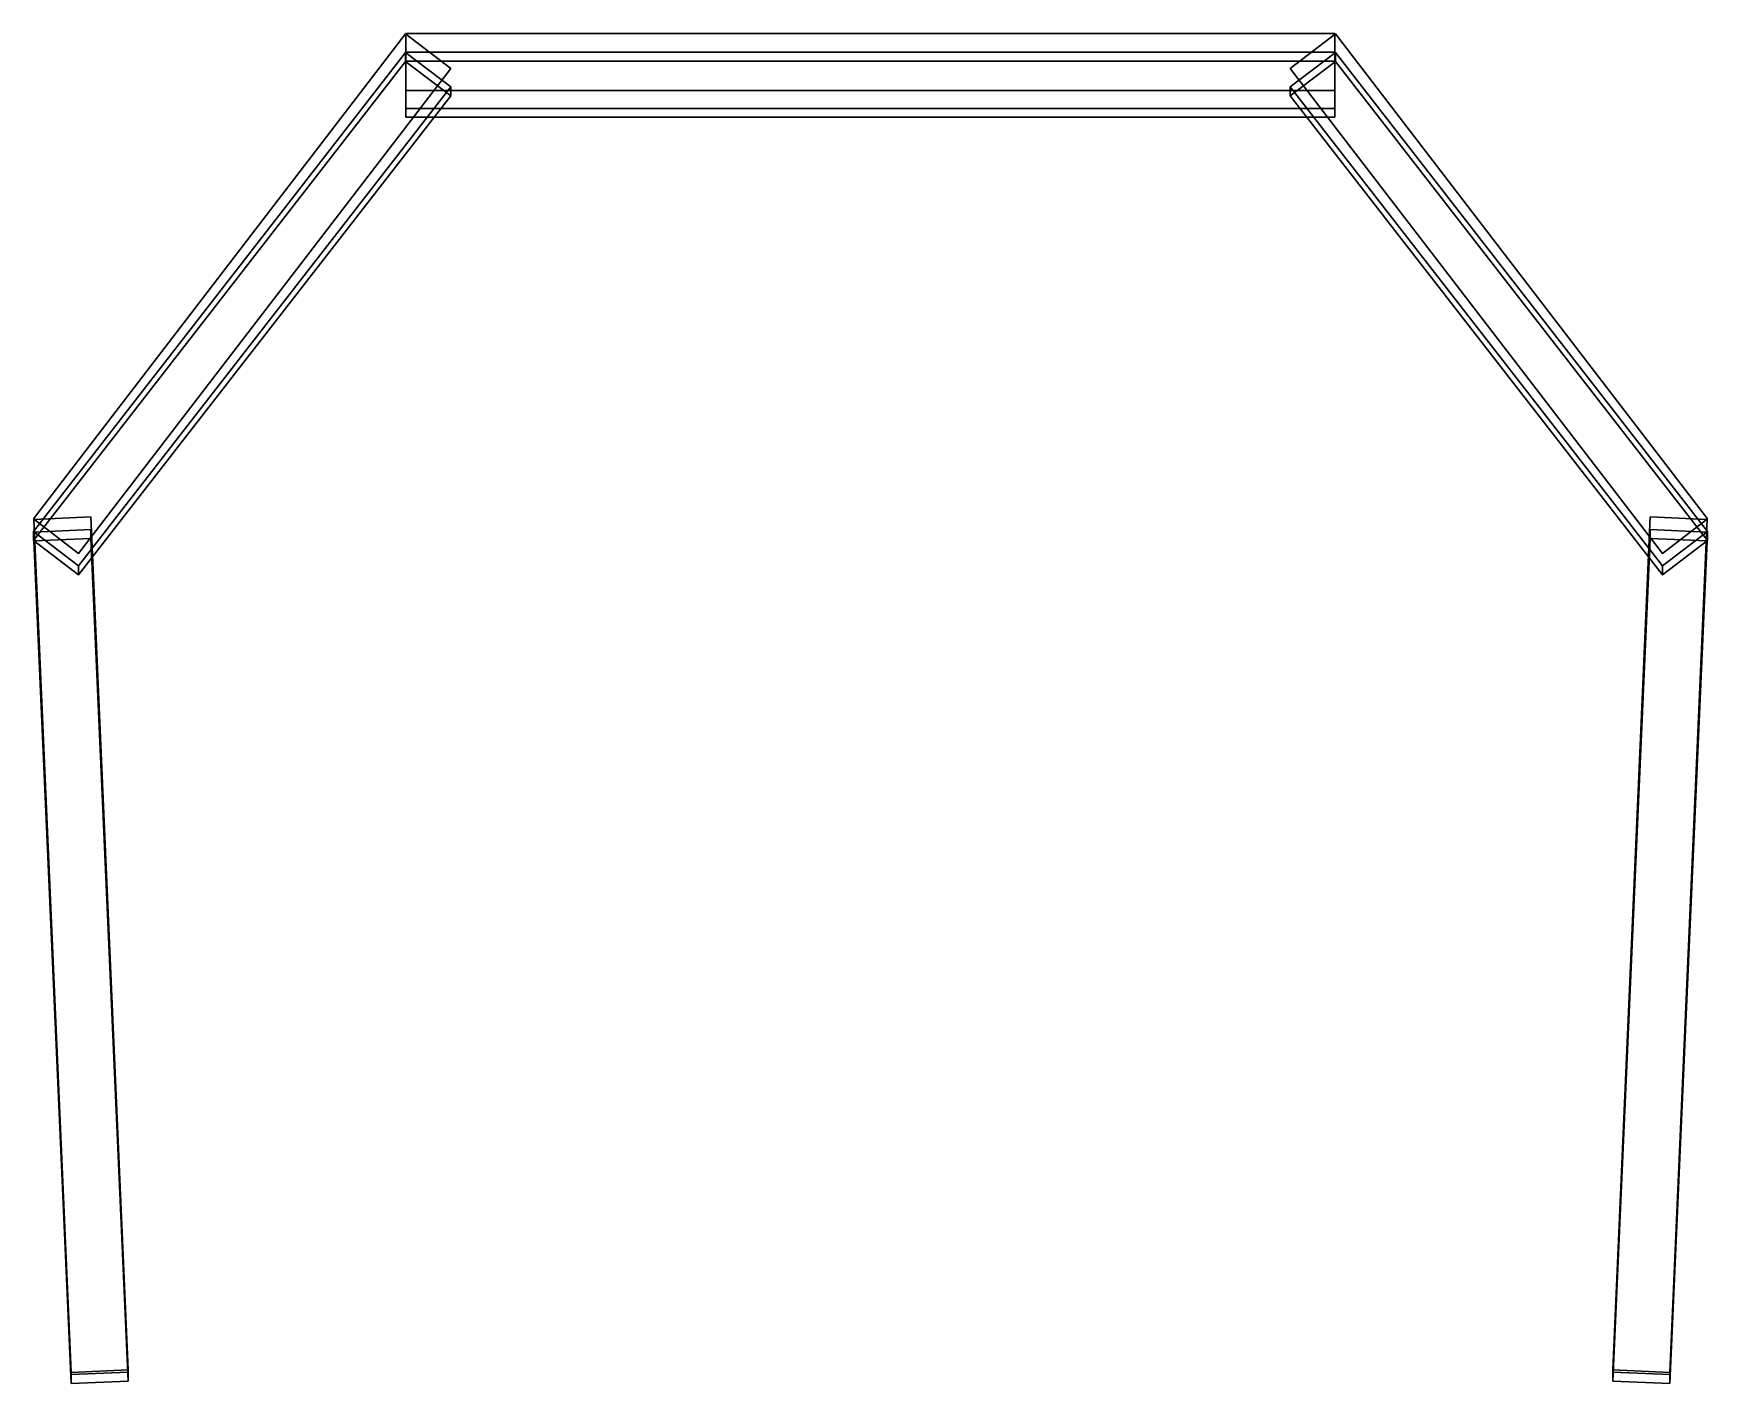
# Model space of a CAD drawing. Header units: metres. Extents: x -295 to 295, y 323 to 799.
import ezdxf

# ---------------------------------------------------------------- set-up
doc = ezdxf.new("R2010")
doc.units = ezdxf.units.M

msp = doc.modelspace()

# ---------------------------------------------------------------- linework, layer by layer
at = {"layer": 'layer1', "color": 1}
for points in [[(-147.92421, 786.65344, -184.80725), (-163.84422, 798.86914, -184.80725), (-294.97916, 627.97095, -184.80725), (-279.05914, 615.75525, -184.80725)], [(-163.84422, 798.86914, -184.80725), (-163.84422, 798.86914, -204.8739), (-294.97916, 627.97095, -204.8739), (-294.97916, 627.97095, -184.80725)], [(-163.84422, 798.86914, -204.8739), (-147.92421, 786.65344, -204.8739), (-279.05914, 615.75525, -204.8739), (-294.97916, 627.97095, -204.8739)], [(-147.92421, 786.65344, 184.80725), (-279.05914, 615.75525, 184.80725), (-294.97916, 627.97095, 184.80725), (-163.84422, 798.86914, 184.80725)], [(-163.84422, 798.86914, 184.80725), (-294.97916, 627.97095, 184.80725), (-294.97916, 627.97095, 204.8739), (-163.84422, 798.86914, 204.8739)], [(-163.84422, 798.86914, 204.8739), (-294.97916, 627.97095, 204.8739), (-279.05914, 615.75525, 204.8739), (-147.92421, 786.65344, 204.8739)], [(-163.80722, 799.03229, -184.80725), (-163.80722, 778.96558, -184.80725), (163.61453, 778.96564, -184.80725), (163.61453, 799.03235, -184.80725)], [(-163.80722, 778.96558, -204.8739), (-163.80722, 799.03229, -204.8739), (163.61453, 799.03235, -204.8739), (163.61453, 778.96564, -204.8739)], [(-163.80722, 799.03229, -204.8739), (-163.80722, 799.03229, -184.80725), (163.61453, 799.03235, -184.80725), (163.61453, 799.03235, -204.8739)], [(-163.80722, 799.03229, 184.80725), (163.61453, 799.03235, 184.80725), (163.61453, 778.96564, 184.80725), (-163.80722, 778.96558, 184.80725)], [(-163.80722, 778.96558, 204.8739), (163.61453, 778.96564, 204.8739), (163.61453, 799.03235, 204.8739), (-163.80722, 799.03229, 204.8739)], [(-163.80722, 799.03229, 204.8739), (163.61453, 799.03235, 204.8739), (163.61453, 799.03235, 184.80725), (-163.80722, 799.03229, 184.80725)], [(147.92421, 786.65344, -184.80725), (279.05914, 615.75525, -184.80725), (294.97916, 627.97095, -184.80725), (163.84422, 798.86914, -184.80725)], [(163.84422, 798.86914, -204.8739), (294.97916, 627.97095, -204.8739), (279.05914, 615.75525, -204.8739), (147.92421, 786.65344, -204.8739)], [(147.92421, 786.65344, 184.80725), (163.84422, 798.86914, 184.80725), (294.97916, 627.97095, 184.80725), (279.05914, 615.75525, 184.80725)], [(163.84422, 798.86914, 204.8739), (147.92421, 786.65344, 204.8739), (279.05914, 615.75525, 204.8739), (294.97916, 627.97095, 204.8739)], [(163.84422, 798.86914, -184.80725), (294.97916, 627.97095, -184.80725), (294.97916, 627.97095, -204.8739), (163.84422, 798.86914, -204.8739)], [(163.84422, 798.86914, 184.80725), (163.84422, 798.86914, 204.8739), (294.97916, 627.97095, 204.8739), (294.97916, 627.97095, 184.80725)], [(-147.92421, 780.22437, -485.21136), (-163.84422, 792.28925, -487.12238), (-294.97916, 623.49548, -460.38806), (-279.05914, 611.43011, -458.47705)], [(-163.84422, 792.28925, -487.12238), (-163.84422, 789.15002, -506.94196), (-294.97916, 620.35632, -480.20764), (-294.97916, 623.49548, -460.38806)], [(-147.92421, 780.22437, 480.01758), (-279.05914, 611.43011, 453.28326), (-294.97916, 623.49548, 455.19427), (-163.84422, 792.28925, 481.92859)], [(-163.84422, 792.28925, 481.92859), (-294.97916, 623.49548, 455.19427), (-294.97916, 620.35632, 475.01385), (-163.84422, 789.15002, 501.74817)], [(-163.80722, 792.45068, -487.14798), (-163.80722, 772.63092, -484.00885), (163.61453, 772.63092, -484.00891), (163.61453, 792.45074, -487.14792)], [(-163.80722, 789.31134, -506.96759), (-163.80722, 792.45068, -487.14798), (163.61453, 792.45074, -487.14792), (163.61453, 789.31158, -506.96759)], [(-163.80722, 792.45068, 481.95419), (163.61453, 792.45074, 481.95413), (163.61453, 772.63092, 478.81512), (-163.80722, 772.63092, 478.81506)], [(-163.80722, 789.31134, 501.7738), (163.61453, 789.31158, 501.7738), (163.61453, 792.45074, 481.95413), (-163.80722, 792.45068, 481.95419)], [(147.92421, 780.22437, -485.21136), (279.05914, 611.43011, -458.47705), (294.97916, 623.49548, -460.38806), (163.84422, 792.28925, -487.12238)], [(147.92421, 780.22437, 480.01758), (163.84422, 792.28925, 481.92859), (294.97916, 623.49548, 455.19427), (279.05914, 611.43011, 453.28326)], [(163.84422, 792.28925, -487.12238), (294.97916, 623.49548, -460.38806), (294.97916, 620.35632, -480.20764), (163.84422, 789.15002, -506.94196)], [(163.84422, 792.28925, 481.92859), (163.84422, 789.15002, 501.74817), (294.97916, 620.35632, 475.01385), (294.97916, 623.49548, 455.19427)], [(-163.84422, 789.15002, -506.94196), (-147.92421, 777.08521, -505.0311), (-279.05914, 608.29102, -478.29675), (-294.97916, 620.35632, -480.20764)], [(-163.84422, 789.15002, 501.74817), (-294.97916, 620.35632, 475.01385), (-279.05914, 608.29102, 473.10297), (-147.92421, 777.08521, 499.83731)], [(-147.92421, 786.65344, -204.8739), (-147.92421, 786.65344, -184.80725), (-279.05914, 615.75525, -184.80725), (-279.05914, 615.75525, -204.8739)], [(-147.92421, 786.65344, 204.8739), (-279.05914, 615.75525, 204.8739), (-279.05914, 615.75525, 184.80725), (-147.92421, 786.65344, 184.80725)], [(-163.80722, 769.4917, -503.82834), (-163.80722, 789.31134, -506.96759), (163.61453, 789.31158, -506.96759), (163.61453, 769.4917, -503.82834)], [(-163.80722, 769.4917, 498.63455), (163.61453, 769.4917, 498.63455), (163.61453, 789.31158, 501.7738), (-163.80722, 789.31134, 501.7738)], [(163.84422, 789.15002, -506.94196), (294.97916, 620.35632, -480.20764), (279.05914, 608.29102, -478.29675), (147.92421, 777.08521, -505.0311)], [(163.84422, 789.15002, 501.74817), (147.92421, 777.08521, 499.83731), (279.05914, 608.29102, 473.10297), (294.97916, 620.35632, 475.01385)], [(147.92421, 786.65344, -204.8739), (279.05914, 615.75525, -204.8739), (279.05914, 615.75525, -184.80725), (147.92421, 786.65344, -184.80725)], [(147.92421, 786.65344, 204.8739), (147.92421, 786.65344, 184.80725), (279.05914, 615.75525, 184.80725), (279.05914, 615.75525, 204.8739)], [(-147.92421, 777.08521, -505.0311), (-147.92421, 780.22437, -485.21136), (-279.05914, 611.43011, -458.47705), (-279.05914, 608.29102, -478.29675)], [(-147.92421, 777.08521, 499.83731), (-279.05914, 608.29102, 473.10297), (-279.05914, 611.43011, 453.28326), (-147.92421, 780.22437, 480.01758)], [(-163.80722, 778.96558, -184.80725), (-163.80722, 778.96558, -204.8739), (163.61453, 778.96564, -204.8739), (163.61453, 778.96564, -184.80725)], [(-163.80722, 778.96558, 184.80725), (163.61453, 778.96564, 184.80725), (163.61453, 778.96564, 204.8739), (-163.80722, 778.96558, 204.8739)], [(147.92421, 777.08521, -505.0311), (279.05914, 608.29102, -478.29675), (279.05914, 611.43011, -458.47705), (147.92421, 780.22437, -485.21136)], [(147.92421, 777.08521, 499.83731), (147.92421, 780.22437, 480.01758), (279.05914, 611.43011, 453.28326), (279.05914, 608.29102, 473.10297)], [(-163.80722, 772.63092, -484.00885), (-163.80722, 769.4917, -503.82834), (163.61453, 769.4917, -503.82834), (163.61453, 772.63092, -484.00891)], [(-163.80722, 772.63092, 478.81506), (163.61453, 772.63092, 478.81512), (163.61453, 769.4917, 498.63455), (-163.80722, 769.4917, 498.63455)], [(-274.7699, 628.68146, -184.80725), (-294.8175, 627.80634, -184.80725), (-281.69327, 327.20953, -184.80725), (-261.64554, 328.08478, -184.80725)], [(-294.8175, 627.80634, -204.8739), (-274.7699, 628.68146, -204.8739), (-261.64554, 328.08478, -204.8739), (-281.69327, 327.20953, -204.8739)], [(-274.7699, 628.68146, 184.80725), (-261.64554, 328.08478, 184.80725), (-281.69327, 327.20953, 184.80725), (-294.8175, 627.80634, 184.80725)], [(-294.8175, 627.80634, 204.8739), (-281.69327, 327.20953, 204.8739), (-261.64554, 328.08478, 204.8739), (-274.7699, 628.68146, 204.8739)], [(-294.8175, 627.80634, -184.80725), (-294.8175, 627.80634, -204.8739), (-281.69327, 327.20953, -204.8739), (-281.69327, 327.20953, -184.80725)], [(-294.8175, 627.80634, 184.80725), (-281.69327, 327.20953, 184.80725), (-281.69327, 327.20953, 204.8739), (-294.8175, 627.80634, 204.8739)], [(-274.7699, 628.68146, -204.8739), (-274.7699, 628.68146, -184.80725), (-261.64554, 328.08478, -184.80725), (-261.64554, 328.08478, -204.8739)], [(-274.7699, 628.68146, 204.8739), (-261.64554, 328.08478, 204.8739), (-261.64554, 328.08478, 184.80725), (-274.7699, 628.68146, 184.80725)], [(274.7699, 628.68146, -184.80725), (261.64554, 328.08478, -184.80725), (281.69327, 327.20953, -184.80725), (294.8175, 627.80634, -184.80725)], [(294.8175, 627.80634, -204.8739), (281.69327, 327.20953, -204.8739), (261.64554, 328.08478, -204.8739), (274.7699, 628.68146, -204.8739)], [(274.7699, 628.68146, -204.8739), (261.64554, 328.08478, -204.8739), (261.64554, 328.08478, -184.80725), (274.7699, 628.68146, -184.80725)], [(274.7699, 628.68146, 184.80725), (294.8175, 627.80634, 184.80725), (281.69327, 327.20953, 184.80725), (261.64554, 328.08478, 184.80725)], [(294.8175, 627.80634, 204.8739), (274.7699, 628.68146, 204.8739), (261.64554, 328.08478, 204.8739), (281.69327, 327.20953, 204.8739)], [(274.7699, 628.68146, 204.8739), (274.7699, 628.68146, 184.80725), (261.64554, 328.08478, 184.80725), (261.64554, 328.08478, 204.8739)], [(294.8175, 627.80634, -184.80725), (281.69327, 327.20953, -184.80725), (281.69327, 327.20953, -204.8739), (294.8175, 627.80634, -204.8739)], [(294.8175, 627.80634, 184.80725), (294.8175, 627.80634, 204.8739), (281.69327, 327.20953, 204.8739), (281.69327, 327.20953, 184.80725)], [(-274.7699, 624.19696, -460.49908), (-294.8175, 623.33264, -460.36215), (-281.69327, 326.43689, -413.33856), (-261.64554, 327.30133, -413.47552)], [(-274.7699, 624.19696, 455.3053), (-261.64554, 327.30133, 408.28174), (-281.69327, 326.43689, 408.14478), (-294.8175, 623.33264, 455.16837)], [(-294.8175, 623.33264, -460.36215), (-294.8175, 620.19342, -480.18192), (-281.69327, 323.29773, -433.1582), (-281.69327, 326.43689, -413.33856)], [(-294.8175, 623.33264, 455.16837), (-281.69327, 326.43689, 408.14478), (-281.69327, 323.29773, 427.96442), (-294.8175, 620.19342, 474.98813)], [(-294.8175, 620.19342, -480.18192), (-274.7699, 621.05786, -480.31876), (-261.64554, 324.16241, -433.29517), (-281.69327, 323.29773, -433.1582)], [(-294.8175, 620.19342, 474.98813), (-281.69327, 323.29773, 427.96442), (-261.64554, 324.16241, 428.10138), (-274.7699, 621.05786, 475.12497)], [(-274.7699, 621.05786, -480.31876), (-274.7699, 624.19696, -460.49908), (-261.64554, 327.30133, -413.47552), (-261.64554, 324.16241, -433.29517)], [(-274.7699, 621.05786, 475.12497), (-261.64554, 324.16241, 428.10138), (-261.64554, 327.30133, 408.28174), (-274.7699, 624.19696, 455.3053)], [(274.7699, 624.19696, -460.49908), (261.64554, 327.30133, -413.47552), (281.69327, 326.43689, -413.33856), (294.8175, 623.33264, -460.36215)], [(274.7699, 621.05786, -480.31876), (261.64554, 324.16241, -433.29517), (261.64554, 327.30133, -413.47552), (274.7699, 624.19696, -460.49908)], [(274.7699, 624.19696, 455.3053), (294.8175, 623.33264, 455.16837), (281.69327, 326.43689, 408.14478), (261.64554, 327.30133, 408.28174)], [(274.7699, 621.05786, 475.12497), (274.7699, 624.19696, 455.3053), (261.64554, 327.30133, 408.28174), (261.64554, 324.16241, 428.10138)], [(294.8175, 620.19342, -480.18192), (281.69327, 323.29773, -433.1582), (261.64554, 324.16241, -433.29517), (274.7699, 621.05786, -480.31876)], [(294.8175, 620.19342, 474.98813), (274.7699, 621.05786, 475.12497), (261.64554, 324.16241, 428.10138), (281.69327, 323.29773, 427.96442)], [(294.8175, 623.33264, -460.36215), (281.69327, 326.43689, -413.33856), (281.69327, 323.29773, -433.1582), (294.8175, 620.19342, -480.18192)], [(294.8175, 623.33264, 455.16837), (294.8175, 620.19342, 474.98813), (281.69327, 323.29773, 427.96442), (281.69327, 326.43689, 408.14478)]]:
    msp.add_3dface(points, dxfattribs=at)

doc.saveas('drawing.dxf')
